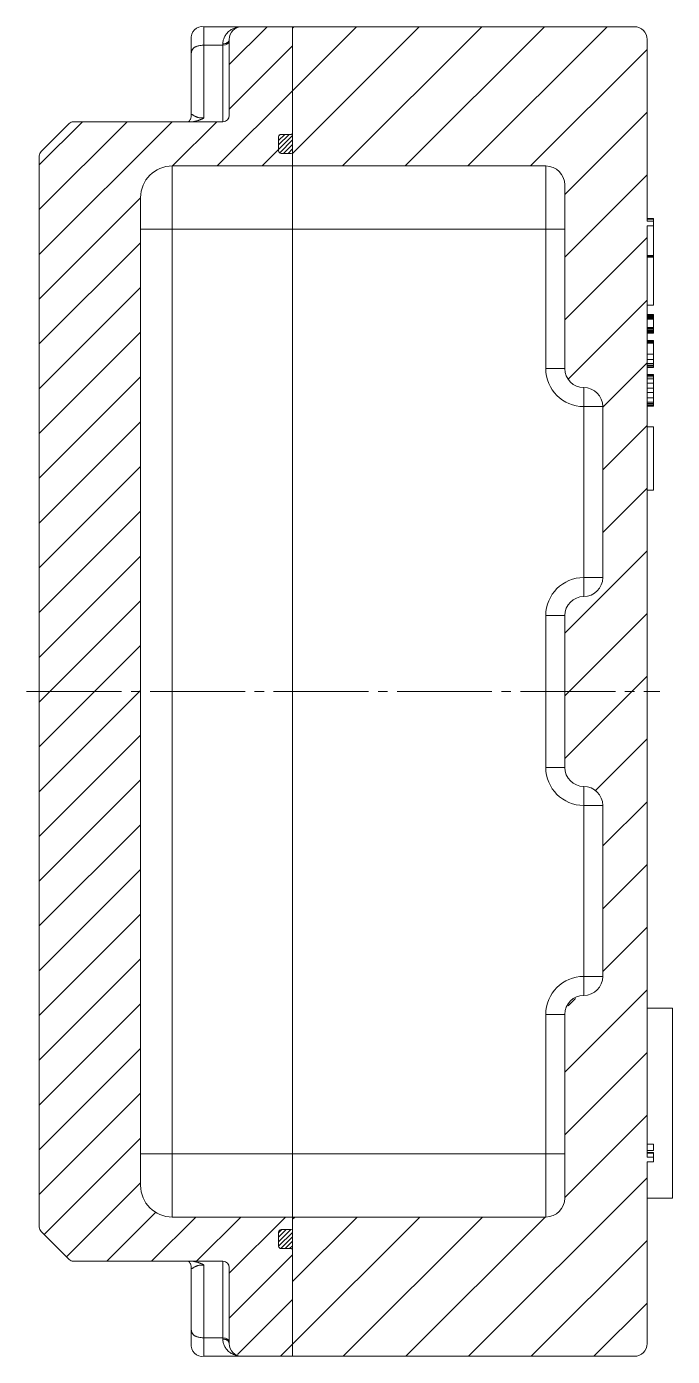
# Model space of a CAD drawing. Header units: millimetres. Extents: x -343 to 390, y -339 to 375.
# Drawn here: x -343.1 to -241.1, y -105 to 105 of the extents above; entities that cross this region are included whole.
import ezdxf

# ---------------------------------------------------------------- set-up
doc = ezdxf.new("R2010")
doc.units = ezdxf.units.MM
doc.linetypes.add('K5LT_AXLED', pattern=[19.5, 15, -1.5, 1.5, -1.5])
doc.linetypes.add('K5LT_THIN', pattern=[0])

# ---------------------------------------------------------------- blocks, each defined once
blk = doc.blocks.new('U10')
h = blk.add_hatch()
h.set_pattern_fill('', angle=45, style=0, pattern_type=0)
h.set_pattern_definition([(45, (0, 0), (-3.535534, 3.535534), [])])
h.paths.add_polyline_path([(-301.09, 88.2), (-301.09, 105), (-309.09, 105), (-310.51, 104.41), (-311.09, 103), (-311.09, 91), (-311.39, 90.29), (-312.09, 90), (-335.68, 90), (-336.39, 89.71), (-340.8, 85.29), (-341.09, 84.59), (-341.09, -84.59), (-340.8, -85.29), (-336.39, -89.71), (-335.68, -90), (-312.09, -90), (-311.39, -90.29), (-311.09, -91), (-311.09, -103), (-310.51, -104.41), (-309.09, -105), (-301.09, -105), (-301.09, -88.2), (-301.15, -88.06), (-301.29, -88), (-302.89, -88), (-303.18, -87.88), (-303.29, -87.6), (-303.29, -85.4), (-303.18, -85.12), (-302.89, -85), (-301.29, -85), (-301.15, -84.94), (-301.09, -84.8), (-301.09, -83), (-320.09, -83), (-322.78, -82.22), (-324.63, -80.11), (-325.09, -78), (-325.09, 78), (-324.31, 80.69), (-322.2, 82.53), (-320.09, 83), (-301.09, 83), (-301.09, 84.8), (-301.15, 84.94), (-301.29, 85), (-302.89, 85), (-303.18, 85.12), (-303.29, 85.4), (-303.29, 87.6), (-303.18, 87.88), (-302.89, 88), (-301.29, 88), (-301.15, 88.06)])
h = blk.add_hatch()
h.set_pattern_fill('', angle=45, style=0, pattern_type=0)
h.set_pattern_definition([(45, (0, 0), (-4.94975, 4.94975), [])])
h.paths.add_polyline_path([(-301.09, -105), (-247.09, -105), (-245.68, -104.41), (-245.09, -103), (-245.09, -90), (-245.09, -74.28), (-244.09, -74.28), (-244.09, -73.53), (-245.09, -73.53), (-245.09, 73.53), (-244.09, 73.53), (-244.09, 74.28), (-245.09, 74.28), (-245.09, 90), (-245.09, 103), (-245.68, 104.41), (-247.09, 105), (-301.09, 105), (-301.09, 83), (-261.09, 83), (-259.08, 82.23), (-258.11, 80.31), (-258.09, 80), (-258.09, 51), (-257.32, 48.99), (-255.4, 48.02), (-255.09, 48), (-253.08, 47.23), (-252.11, 45.31), (-252.09, 45), (-252.09, 18), (-252.87, 15.99), (-254.79, 15.02), (-255.09, 15), (-257.1, 14.23), (-258.08, 12.31), (-258.09, 12), (-258.09, -12), (-257.32, -14.01), (-255.4, -14.98), (-255.09, -15), (-253.08, -15.77), (-252.11, -17.69), (-252.09, -18), (-252.09, -45), (-252.87, -47.01), (-254.79, -47.98), (-255.09, -48), (-257.1, -48.77), (-258.08, -50.69), (-258.09, -51), (-258.09, -80), (-258.87, -82.01), (-260.79, -82.98), (-261.09, -83), (-301.09, -83)])
h = blk.add_hatch()
h.set_pattern_fill('', angle=45, style=0, pattern_type=0)
h.set_pattern_definition([(45, (0, 0), (-0.3535534, 0.3535534), [])])
h.paths.add_polyline_path([(-301.09, -88.2), (-301.09, -84.8), (-301.15, -84.94), (-301.29, -85), (-302.89, -85), (-303.18, -85.12), (-303.29, -85.4), (-303.29, -87.6), (-303.18, -87.88), (-302.89, -88), (-301.29, -88), (-301.15, -88.06), (-301.09, -88.2)])
h.paths.add_polyline_path([(-301.09, 84.8), (-301.09, 88.2), (-301.15, 88.06), (-301.29, 88), (-301.29, 88), (-302.89, 88), (-303.18, 87.88), (-303.29, 87.6), (-303.29, 85.4), (-303.18, 85.12), (-302.89, 85), (-301.29, 85), (-301.15, 84.94)])
at = {"color": 7, "linetype": 'K5LT_THIN', "lineweight": 18}
for p, q in [((-317.09, 100.66), (-317.09, 103)), ((-315.09, 102.07), (-315.09, 105)), ((-309.09, 105), (-315.09, 105)), ((-311.09, 103), (-311.09, 91)), ((-301.09, 105), (-309.09, 105)), ((-301.09, 105), (-301.09, 88.2)), ((-301.09, 105), (-301.09, 83)), ((-247.09, 105), (-301.09, 105)), ((-245.09, 90), (-245.09, 103)), ((-312.09, 102.07), (-315.09, 102.07)), ((-315.09, 90.59), (-315.09, 102.07)), ((-312.09, 102.07), (-312.09, 102.27)), ((-312.09, 90), (-312.09, 102.07)), ((-317.09, 91.03), (-317.09, 100.66)), ((-317.09, 99.4), (-317.09, 91.03)), ((-317.09, 91.03), (-317.09, 91.03)), ((-317.09, 91.03), (-317.09, 91.03)), ((-340.8, 85.29), (-336.39, 89.71)), ((-312.09, 90), (-335.68, 90)), ((-245.09, 90), (-245.09, 74.28)), ((-303.29, 87.6), (-303.29, 85.4)), ((-303.29, 87.6), (-303.29, 85.4)), ((-301.29, 88), (-302.89, 88)), ((-301.29, 88), (-302.89, 88)), ((-301.09, 84.8), (-301.09, 88.2)), ((-341.09, 84.59), (-341.09, -84.59)), ((-302.89, 85), (-301.29, 85)), ((-302.89, 85), (-301.29, 85)), ((-301.09, 84.8), (-301.09, 83)), ((-320.09, 83), (-320.09, 73)), ((-301.09, 83), (-320.09, 83)), ((-301.09, 73), (-301.09, 83)), ((-301.09, 73), (-301.09, 83)), ((-261.09, 83), (-301.09, 83)), ((-261.09, 73), (-261.09, 83)), ((-258.09, 80), (-258.09, 51)), ((-325.09, -78), (-325.09, 78)), ((-245.09, 74.69), (-244.09, 74.69)), ((-245.09, 74.68), (-244.09, 74.68)), ((-245.09, 74.68), (-244.09, 74.68)), ((-245.09, 74.67), (-244.09, 74.67)), ((-245.09, 74.64), (-244.09, 74.64)), ((-245.09, 74.61), (-244.09, 74.61)), ((-244.09, 74.28), (-245.09, 74.28)), ((-245.09, 73.53), (-245.09, -73.53)), ((-245.09, 73.53), (-244.09, 73.53)), ((-244.09, 74.69), (-244.09, 74.68)), ((-244.09, 74.68), (-244.09, 74.68)), ((-244.09, 74.68), (-244.09, 74.67)), ((-244.09, 74.67), (-244.09, 74.64)), ((-244.09, 74.64), (-244.09, 74.61)), ((-244.09, 74.61), (-244.09, 74.28)), ((-244.09, 73.53), (-244.09, 74.28)), ((-244.09, 73.53), (-244.09, 68.89)), ((-320.09, 73), (-325.09, 73)), ((-320.09, 73), (-301.09, 73)), ((-320.09, -73), (-320.09, 73)), ((-301.09, 73), (-301.09, -73)), ((-301.09, 73), (-301.09, -73)), ((-261.09, 73), (-301.09, 73)), ((-261.09, 51), (-261.09, 73)), ((-261.09, 73), (-258.09, 73)), ((-245.09, 68.89), (-244.09, 68.89)), ((-245.09, 68.83), (-244.09, 68.83)), ((-245.09, 68.77), (-244.09, 68.77)), ((-245.09, 68.71), (-244.09, 68.71)), ((-245.09, 68.65), (-244.09, 68.65)), ((-245.09, 68.62), (-244.09, 68.62)), ((-245.09, 68.61), (-244.09, 68.61)), ((-245.09, 68.6), (-244.09, 68.6)), ((-245.09, 68.59), (-244.09, 68.59)), ((-244.09, 68.89), (-244.09, 68.83)), ((-244.09, 68.83), (-244.09, 68.77)), ((-244.09, 68.77), (-244.09, 68.71)), ((-244.09, 68.71), (-244.09, 68.65)), ((-244.09, 68.65), (-244.09, 68.62)), ((-244.09, 68.62), (-244.09, 68.61)), ((-244.09, 68.61), (-244.09, 68.6)), ((-244.09, 68.6), (-244.09, 68.59)), ((-244.09, 68.59), (-244.09, 61)), ((-245.09, 61), (-244.09, 61)), ((-245.09, 59.52), (-244.09, 59.52)), ((-245.09, 59.51), (-244.09, 59.51)), ((-245.09, 59.46), (-244.09, 59.46)), ((-245.09, 59.39), (-244.09, 59.39)), ((-245.09, 59.25), (-244.09, 59.25)), ((-245.09, 59.08), (-244.09, 59.08)), ((-245.09, 58.93), (-244.09, 58.93)), ((-244.09, 59.52), (-244.09, 59.51)), ((-244.09, 59.51), (-244.09, 59.46)), ((-244.09, 59.46), (-244.09, 59.39)), ((-244.09, 59.39), (-244.09, 59.25)), ((-244.09, 59.25), (-244.09, 59.08)), ((-244.09, 59.08), (-244.09, 58.93)), ((-244.09, 58.93), (-244.09, 58.8)), ((-245.09, 58.8), (-244.09, 58.8)), ((-245.09, 57.47), (-244.09, 57.47)), ((-245.09, 57.46), (-244.09, 57.46)), ((-245.09, 57.44), (-244.09, 57.44)), ((-245.09, 57.39), (-244.09, 57.39)), ((-245.09, 57.31), (-244.09, 57.31)), ((-245.09, 57.11), (-244.09, 57.11)), ((-245.09, 57.03), (-244.09, 57.03)), ((-245.09, 56.87), (-244.09, 56.87)), ((-245.09, 56.74), (-244.09, 56.74)), ((-244.09, 58.8), (-244.09, 57.47)), ((-244.09, 57.47), (-244.09, 57.46)), ((-244.09, 57.46), (-244.09, 57.44)), ((-244.09, 57.44), (-244.09, 57.39)), ((-244.09, 57.39), (-244.09, 57.31)), ((-244.09, 57.31), (-244.09, 57.11)), ((-244.09, 57.11), (-244.09, 57.03)), ((-244.09, 57.03), (-244.09, 56.87)), ((-244.09, 56.87), (-244.09, 56.74)), ((-244.09, 56.74), (-244.09, 56.66)), ((-245.09, 56.66), (-244.09, 56.66)), ((-245.09, 56.62), (-244.09, 56.62)), ((-245.09, 56.6), (-244.09, 56.6)), ((-245.09, 55.45), (-244.09, 55.45)), ((-245.09, 55.45), (-244.09, 55.45)), ((-245.09, 55.41), (-244.09, 55.41)), ((-245.09, 55.33), (-244.09, 55.33)), ((-245.09, 55.2), (-244.09, 55.2)), ((-245.09, 55.02), (-244.09, 55.02)), ((-244.09, 56.66), (-244.09, 56.62)), ((-244.09, 56.62), (-244.09, 56.6)), ((-244.09, 55.45), (-244.09, 55.45)), ((-244.09, 55.45), (-244.09, 55.41)), ((-244.09, 55.41), (-244.09, 55.33)), ((-244.09, 55.33), (-244.09, 55.2)), ((-244.09, 55.2), (-244.09, 55.02)), ((-244.09, 55.02), (-244.09, 53.3)), ((-245.09, 53.3), (-244.09, 53.3)), ((-244.09, 53.3), (-244.09, 52.45)), ((-261.09, 51), (-258.09, 51)), ((-245.09, 52.45), (-244.09, 52.45)), ((-245.09, 51.78), (-244.09, 51.78)), ((-245.09, 51.53), (-244.09, 51.53)), ((-245.09, 51.37), (-244.09, 51.37)), ((-245.09, 51.2), (-244.09, 51.2)), ((-245.09, 51.15), (-244.09, 51.15)), ((-244.09, 52.45), (-244.09, 51.78)), ((-244.09, 51.78), (-244.09, 51.53)), ((-244.09, 51.53), (-244.09, 51.37)), ((-244.09, 51.37), (-244.09, 51.2)), ((-244.09, 51.2), (-244.09, 51.15)), ((-245.09, 50.08), (-244.09, 50.08)), ((-245.09, 50.04), (-244.09, 50.04)), ((-245.09, 49.91), (-244.09, 49.91)), ((-245.09, 49.72), (-244.09, 49.72)), ((-245.09, 49.41), (-244.09, 49.41)), ((-245.09, 48.72), (-244.09, 48.72)), ((-244.09, 50.08), (-244.09, 50.04)), ((-244.09, 50.04), (-244.09, 49.91)), ((-244.09, 49.91), (-244.09, 49.72)), ((-244.09, 49.72), (-244.09, 49.41)), ((-244.09, 49.41), (-244.09, 48.72)), ((-244.09, 48.72), (-244.09, 47.93)), ((-255.09, 45), (-255.09, 48)), ((-245.09, 47.93), (-244.09, 47.93)), ((-245.09, 47.24), (-244.09, 47.24)), ((-245.09, 46.39), (-244.09, 46.39)), ((-244.09, 47.93), (-244.09, 47.24)), ((-244.09, 47.24), (-244.09, 46.39)), ((-244.09, 46.39), (-244.09, 45.72)), ((-255.09, 45), (-252.09, 45)), ((-255.09, 45), (-255.09, 18)), ((-252.09, 45), (-252.09, 18)), ((-245.09, 45.72), (-244.09, 45.72)), ((-245.09, 45.47), (-244.09, 45.47)), ((-245.09, 45.3), (-244.09, 45.3)), ((-245.09, 45.14), (-244.09, 45.14)), ((-245.09, 45.08), (-244.09, 45.08)), ((-244.09, 45.72), (-244.09, 45.47)), ((-244.09, 45.47), (-244.09, 45.3)), ((-244.09, 45.3), (-244.09, 45.14)), ((-244.09, 45.14), (-244.09, 45.08)), ((-245.09, 41.8), (-244.09, 41.8)), ((-244.09, 41.8), (-244.09, 31.8)), ((-245.09, 31.8), (-244.09, 31.8)), ((-255.09, 15), (-255.09, 18)), ((-252.09, 18), (-255.09, 18)), ((-261.09, -12), (-261.09, 12)), ((-261.09, 12), (-258.09, 12)), ((-258.09, 12), (-258.09, -12)), ((-261.09, -12), (-258.09, -12)), ((-255.09, -18), (-255.09, -15)), ((-255.09, -18), (-252.09, -18)), ((-255.09, -18), (-255.09, -45)), ((-252.09, -18), (-252.09, -45)), ((-252.09, -45), (-255.09, -45)), ((-255.09, -48), (-255.09, -45)), ((-245.09, -50), (-241.09, -50)), ((-241.09, -50), (-241.09, -80)), ((-261.09, -73), (-261.09, -51)), ((-261.09, -51), (-258.09, -51)), ((-258.09, -51), (-258.09, -80)), ((-325.09, -73), (-320.09, -73)), ((-320.09, -73), (-301.09, -73)), ((-320.09, -73), (-320.09, -83)), ((-301.09, -83), (-301.09, -73)), ((-261.09, -73), (-301.09, -73)), ((-301.09, -83), (-301.09, -73)), ((-261.09, -83), (-261.09, -73)), ((-261.09, -73), (-258.09, -73)), ((-245.09, -71.5), (-244.09, -71.5)), ((-245.09, -72.5), (-244.09, -72.5)), ((-245.09, -72.82), (-244.09, -72.82)), ((-245.09, -72.83), (-244.09, -72.83)), ((-245.09, -72.84), (-244.09, -72.84)), ((-245.09, -72.86), (-244.09, -72.86)), ((-245.09, -72.9), (-244.09, -72.9)), ((-244.09, -71.5), (-244.09, -72.5)), ((-244.09, -72.82), (-244.09, -72.83)), ((-244.09, -72.83), (-244.09, -72.84)), ((-244.09, -72.84), (-244.09, -72.86)), ((-244.09, -72.86), (-244.09, -72.9)), ((-244.09, -72.9), (-244.09, -73.53)), ((-244.09, -73.53), (-245.09, -73.53)), ((-245.09, -74.28), (-245.09, -90)), ((-245.09, -74.28), (-244.09, -74.28)), ((-244.09, -74.28), (-244.09, -73.53)), ((-245.09, -80), (-241.09, -80)), ((-320.09, -83), (-301.09, -83)), ((-301.09, -83), (-301.09, -84.8)), ((-301.09, -83), (-261.09, -83)), ((-301.09, -83), (-301.09, -105)), ((-336.39, -89.71), (-340.8, -85.29)), ((-303.29, -85.4), (-303.29, -87.6)), ((-303.29, -85.4), (-303.29, -87.6)), ((-301.29, -85), (-302.89, -85)), ((-301.29, -85), (-302.89, -85)), ((-301.09, -88.2), (-301.09, -84.8)), ((-302.89, -88), (-301.29, -88)), ((-302.89, -88), (-301.29, -88)), ((-301.09, -88.2), (-301.09, -105)), ((-335.68, -90), (-312.09, -90)), ((-312.09, -102.07), (-312.09, -90)), ((-245.09, -90), (-245.09, -103)), ((-317.09, -100.66), (-317.09, -91.03)), ((-317.09, -91.03), (-317.09, -91.03)), ((-317.09, -91.03), (-317.09, -91.03)), ((-317.09, -99.4), (-317.09, -91.03)), ((-315.09, -102.07), (-315.09, -90.59)), ((-311.09, -91), (-311.09, -103)), ((-317.09, -103), (-317.09, -100.66)), ((-312.09, -102.07), (-315.09, -102.07)), ((-315.09, -105), (-315.09, -102.07)), ((-312.09, -102.27), (-312.09, -102.07)), ((-309.09, -105), (-315.09, -105)), ((-309.09, -105), (-301.09, -105)), ((-301.09, -105), (-247.09, -105))]:
    blk.add_line(p, q, dxfattribs=at)
at = {"color": 30, "linetype": 'K5LT_AXLED', "lineweight": 18, "true_color": 0xff8000}
blk.add_line((-343.09, 0), (-243.09, 0), dxfattribs=at)
at = {"color": 7, "linetype": 'K5LT_THIN', "lineweight": 18}
for centre, radius, start, end in [((-315.34, 103.25), 1.77, 81.8699, 188.1301), ((-309.09, 103), 2, 90, 180), ((-247.09, 103), 2, 0, 90), ((-312.09, 91), 1, 270, 0), ((-335.68, 89), 1, 90, 135), ((-302.89, 87.6), 0.4, 90, 180), ((-302.89, 87.6), 0.4, 90, 180), ((-301.29, 88.2), 0.2, 270, 0), ((-301.29, 88.2), 0.2, 270, 0), ((-340.09, 84.59), 1, 135, 180), ((-302.89, 85.4), 0.4, 180, 270), ((-302.89, 85.4), 0.4, 180, 270), ((-301.29, 84.8), 0.2, 0, 90), ((-301.29, 84.8), 0.2, 0.0006, 90), ((-320.09, 78), 5, 90, 180), ((-261.09, 80), 3, 0, 90), ((-255.09, 51), 6, 180, 270), ((-255.09, 51), 3, 180, 270), ((-255.09, 45), 3, 0, 90), ((-255.09, 12), 6, 90, 180), ((-255.09, 18), 3, 270, 0), ((-255.09, 12), 3, 90, 180), ((-255.09, -12), 6, 180, 270), ((-255.09, -12), 3, 180, 270), ((-255.09, -18), 3, 0, 90), ((-255.09, -51), 6, 90, 180), ((-255.09, -45), 3, 270, 0), ((-255.09, -51), 3, 90, 180), ((-320.09, -78), 5, 180, 270), ((-261.09, -80), 3, 270, 0), ((-340.09, -84.59), 1, 180, 225), ((-302.89, -85.4), 0.4, 90, 180), ((-302.89, -85.4), 0.4, 90, 180), ((-301.29, -84.8), 0.2, 270, 0), ((-301.29, -84.8), 0.2, 270, 359.9994), ((-302.89, -87.6), 0.4, 180, 270), ((-302.89, -87.6), 0.4, 180, 270), ((-301.29, -88.2), 0.2, 0, 90), ((-301.29, -88.2), 0.2, 0, 90), ((-335.68, -89), 1, 225, 270), ((-312.09, -91), 1, 0, 90), ((-315.34, -103.25), 1.77, 171.8699, 278.1301), ((-309.09, -103), 2, 180, 270), ((-247.09, -103), 2, 270, 0)]:
    blk.add_arc(centre, radius, start, end, dxfattribs=at)
for centre, start_param, end_param in [((-312.09, 102.78), 4.712389, 6.283185), ((-312.09, -102.78), 0, 1.570796)]:
    blk.add_ellipse(centre, major_axis=(1, 0), ratio=0.707107, start_param=start_param, end_param=end_param, dxfattribs=at)
for points, knots in [([(-312.09, 102.27), (-312.09, 102.38), (-312.08, 102.58), (-312.03, 102.86), (-311.95, 103.12), (-311.84, 103.39), (-311.69, 103.64), (-311.52, 103.89), (-311.3, 104.13), (-311.05, 104.35), (-310.76, 104.55), (-310.43, 104.72), (-310.08, 104.86), (-309.72, 104.95), (-309.39, 104.99), (-309.19, 105), (-309.09, 105)], [0, 0, 0, 0, 0.907181, 1.809441, 2.69941, 3.696314, 4.735513, 5.856305, 7.057222, 8.352962, 9.737521, 11.239353, 12.887307, 14.44828, 15.838357, 17, 17, 17, 17]), ([(-311.09, 103), (-311.09, 102.95), (-311.11, 102.86), (-311.16, 102.73), (-311.23, 102.62), (-311.33, 102.53), (-311.45, 102.44), (-311.58, 102.37), (-311.73, 102.32), (-311.9, 102.28), (-312.03, 102.27), (-312.09, 102.27)], [0, 0, 0, 0, 1.559957, 2.920951, 4.136752, 5.384901, 6.67049, 7.938583, 9.211972, 10.459586, 12, 12, 12, 12]), ([(-317.09, 91.03), (-317.09, 90.96), (-317.1, 90.89), (-317.11, 90.75), (-317.13, 90.68), (-317.16, 90.54), (-317.19, 90.47), (-317.24, 90.35), (-317.27, 90.29), (-317.35, 90.18), (-317.39, 90.13), (-317.47, 90.06), (-317.5, 90.03), (-317.54, 90)], [0, 0, 0, 0, 6.188261, 6.188261, 12.147919, 12.147919, 17.819831, 17.819831, 23.252324, 23.252324, 28.499216, 28.499216, 33.202669, 33.202669, 33.202669, 33.202669]), ([(-317.09, 91.03), (-317.09, 91.06), (-317.09, 91.09), (-317.07, 91.12), (-317.05, 91.14), (-317.02, 91.15), (-316.99, 91.14), (-316.96, 91.13), (-316.92, 91.11), (-316.88, 91.09), (-316.84, 91.07), (-316.8, 91.04), (-316.75, 91.01), (-316.69, 90.97), (-316.63, 90.93), (-316.58, 90.9), (-316.52, 90.86), (-316.45, 90.83), (-316.37, 90.79), (-316.28, 90.75), (-316.17, 90.71), (-316.05, 90.67), (-315.93, 90.64), (-315.8, 90.62), (-315.68, 90.61), (-315.53, 90.6), (-315.38, 90.59), (-315.23, 90.59), (-315.14, 90.59), (-315.09, 90.59)], [0, 0, 0, 0, 1.68944, 3.16208, 4.363065, 5.42163, 6.530818, 7.762216, 8.846518, 9.778385, 10.61026, 11.600237, 12.696314, 13.796872, 14.764511, 15.701096, 16.639072, 17.645995, 18.684904, 19.81254, 21.111267, 22.421169, 23.610575, 24.548943, 25.617862, 26.758536, 28.036927, 29.07284, 30, 30, 30, 30]), ([(-315.09, 90.59), (-315.13, 90.56), (-315.2, 90.53), (-315.28, 90.49), (-315.38, 90.44), (-315.49, 90.39), (-315.59, 90.34), (-315.65, 90.32), (-315.71, 90.29), (-315.77, 90.27), (-315.83, 90.25), (-315.91, 90.22), (-316.01, 90.19), (-316.18, 90.14), (-316.36, 90.09), (-316.61, 90.04), (-316.78, 90.01), (-316.92, 90)], [0, 0, 0, 0, 1.396218, 2.08461, 2.762373, 4.748148, 5.386967, 6.021893, 6.6404, 7.246866, 7.833355, 8.41194, 9.517795, 10.918432, 13.358622, 14.390829, 18, 18, 18, 18]), ([(-317.09, -91.03), (-317.09, -90.96), (-317.1, -90.89), (-317.11, -90.75), (-317.13, -90.68), (-317.16, -90.54), (-317.19, -90.47), (-317.24, -90.35), (-317.27, -90.29), (-317.35, -90.18), (-317.39, -90.13), (-317.47, -90.06), (-317.5, -90.03), (-317.54, -90)], [0, 0, 0, 0, 6.188261, 6.188261, 12.147919, 12.147919, 17.819831, 17.819831, 23.252324, 23.252324, 28.499216, 28.499216, 33.202669, 33.202669, 33.202669, 33.202669]), ([(-315.09, -90.59), (-315.13, -90.56), (-315.2, -90.53), (-315.28, -90.49), (-315.38, -90.44), (-315.49, -90.39), (-315.59, -90.34), (-315.65, -90.32), (-315.71, -90.29), (-315.77, -90.27), (-315.83, -90.25), (-315.91, -90.22), (-316.01, -90.19), (-316.18, -90.14), (-316.36, -90.09), (-316.61, -90.04), (-316.78, -90.01), (-316.92, -90)], [0, 0, 0, 0, 1.396218, 2.08461, 2.762373, 4.748148, 5.386967, 6.021893, 6.6404, 7.246866, 7.833355, 8.41194, 9.517795, 10.918432, 13.358622, 14.390829, 18, 18, 18, 18]), ([(-317.09, -91.03), (-317.09, -91.06), (-317.09, -91.09), (-317.07, -91.12), (-317.05, -91.14), (-317.02, -91.15), (-316.99, -91.14), (-316.96, -91.13), (-316.92, -91.11), (-316.88, -91.09), (-316.84, -91.07), (-316.8, -91.04), (-316.75, -91.01), (-316.69, -90.97), (-316.63, -90.93), (-316.58, -90.9), (-316.52, -90.86), (-316.45, -90.83), (-316.37, -90.79), (-316.28, -90.75), (-316.17, -90.71), (-316.05, -90.67), (-315.93, -90.64), (-315.8, -90.62), (-315.68, -90.61), (-315.53, -90.6), (-315.38, -90.59), (-315.23, -90.59), (-315.14, -90.59), (-315.09, -90.59)], [0, 0, 0, 0, 1.68944, 3.16208, 4.363065, 5.42163, 6.530818, 7.762216, 8.846518, 9.778385, 10.61026, 11.600237, 12.696314, 13.796872, 14.764511, 15.701096, 16.639072, 17.645995, 18.684904, 19.81254, 21.111267, 22.421169, 23.610575, 24.548943, 25.617862, 26.758536, 28.036927, 29.07284, 30, 30, 30, 30]), ([(-312.09, -102.27), (-312.02, -102.27), (-311.9, -102.28), (-311.72, -102.32), (-311.57, -102.37), (-311.44, -102.44), (-311.32, -102.53), (-311.23, -102.63), (-311.15, -102.74), (-311.11, -102.86), (-311.09, -102.95), (-311.09, -103)], [0, 0, 0, 0, 1.560346, 2.921664, 4.1377, 5.386016, 6.671659, 7.939678, 9.212878, 10.460232, 12, 12, 12, 12]), ([(-312.09, -102.27), (-312.09, -102.38), (-312.08, -102.58), (-312.03, -102.86), (-311.95, -103.13), (-311.84, -103.39), (-311.69, -103.65), (-311.51, -103.89), (-311.3, -104.13), (-311.05, -104.35), (-310.75, -104.55), (-310.42, -104.73), (-310.04, -104.87), (-309.66, -104.96), (-309.34, -104.99), (-309.16, -105), (-309.09, -105)], [0, 0, 0, 0, 0.909947, 1.816798, 2.709227, 3.710203, 4.750889, 5.877148, 7.075761, 8.38758, 9.771924, 11.312745, 12.936298, 14.810565, 16.158456, 17, 17, 17, 17])]:
    blk.add_open_spline(points, degree=3, knots=knots, dxfattribs=at)
for points in [[(-317.09, 100.66), (-317.09, 102.07), (-315.09, 102.07)], [(-317.09, -100.66), (-317.09, -102.07), (-315.09, -102.07)]]:
    blk.add_open_spline(points, degree=2, dxfattribs=at)
blk = doc.blocks.new('U0')
blk.add_blockref('U10', (0, 0))

msp = doc.modelspace()

# ---------------------------------------------------------------- block references
msp.add_blockref('U0', (0, 0))

doc.saveas('drawing.dxf')
